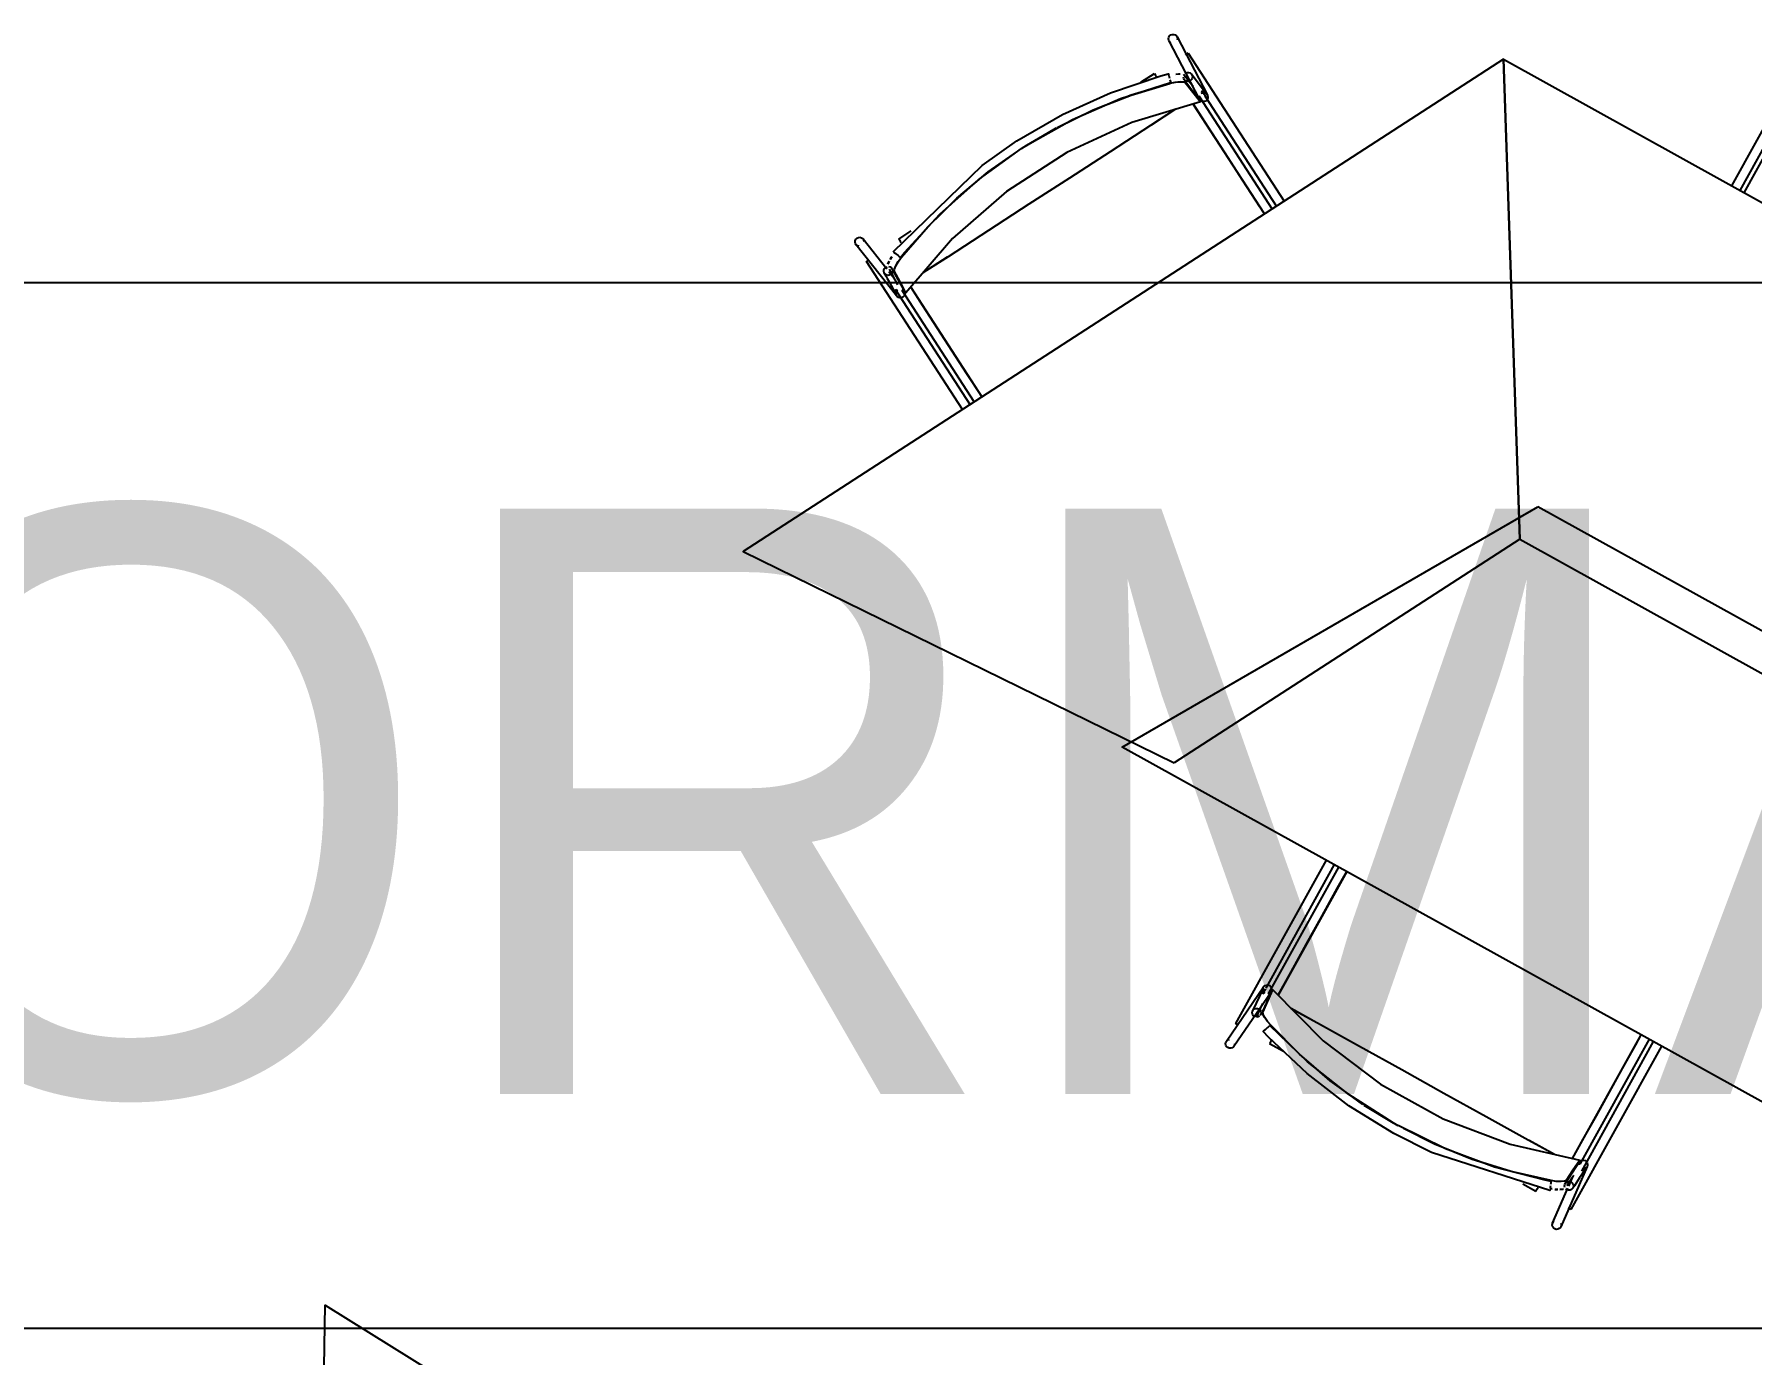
# Model space of a CAD drawing. Header units: metres. Extents: x 3.2 to 22.3, y 0.7 to 22.8.
# Drawn here: x 8.271 to 9.092, y 13.737 to 14.369 of the extents above; entities that cross this region are included whole.
import ezdxf

# ---------------------------------------------------------------- set-up
doc = ezdxf.new("R2010")
doc.units = ezdxf.units.M
for name, color, linetype in [('ARREDI', 9, 'Continuous'), ('PARETI_STRUTTURE', 7, 'Continuous'), ('PORTE_SCALE', 2, 'Continuous'), ('WAYFINDING_RIQUADRI', 7, 'Continuous'), ('WAYFINDING_TESTI', 7, 'Continuous')]:
    doc.layers.add(name, color=color, linetype=linetype)

msp = doc.modelspace()

# ---------------------------------------------------------------- linework, layer by layer
at = {"layer": 'ARREDI'}
for points in [[(8.81417, 14.36476), (8.81359, 14.36524), (8.81331, 14.36564), (8.81331, 14.36565), (8.81321, 14.36588), (8.81307, 14.36661), (8.8132, 14.36735)], [(8.81319, 14.36734), (8.81355, 14.368), (8.81414, 14.36848), (8.81483, 14.36875), (8.81558, 14.36876), (8.81629, 14.36852), (8.81687, 14.36805), (8.81715, 14.36765), (8.81715, 14.36764), (8.81725, 14.36741), (8.81739, 14.36668), (8.81726, 14.36594)], [(8.97319, 14.35683), (8.60965, 14.1214), (8.81581, 14.02036)], [(8.82119, 14.3589), (8.82175, 14.35926)], [(8.82243, 14.3597), (8.82218, 14.35953), (8.82175, 14.35925)], [(8.82247, 14.35973), (8.82246, 14.35972)], [(8.9732, 14.35682), (9.352, 14.14683), (9.15324, 14.03192)], [(8.80635, 14.35002), (8.80649, 14.3498), (8.80675, 14.34938), (8.80711, 14.34884), (8.80752, 14.34821)], [(8.81306, 14.3497), (8.813, 14.34992), (8.813, 14.34995), (8.813, 14.34991), (8.81307, 14.34963), (8.8132, 14.34915), (8.81335, 14.34849), (8.81353, 14.34777)], [(8.8137, 14.34706), (8.81385, 14.34645), (8.81397, 14.34599), (8.81402, 14.34577)], [(8.81657, 14.34977), (8.81788, 14.34992)], [(8.81657, 14.34976), (8.8178, 14.34991), (8.81868, 14.3499)], [(8.82436, 14.34775), (8.82399, 14.3471), (8.82343, 14.3466), (8.82273, 14.34632), (8.82198, 14.34631), (8.82129, 14.34653), (8.82129, 14.34654), (8.82072, 14.34699), (8.82063, 14.34711), (8.82034, 14.34763), (8.82022, 14.34835)], [(8.82484, 14.34377), (8.82395, 14.34491), (8.82031, 14.34958)], [(8.82128, 14.35024), (8.82198, 14.35052), (8.82271, 14.35055), (8.82341, 14.35031), (8.82346, 14.35028), (8.82398, 14.34985), (8.82407, 14.34973), (8.82435, 14.34921), (8.82449, 14.34849), (8.82435, 14.34775)], [(8.82112, 14.34579), (8.82475, 14.34113), (8.82836, 14.33645), (8.79557, 14.32667), (8.76445, 14.31231), (8.73568, 14.29367), (8.70984, 14.27116), (8.6875, 14.24522), (8.6847, 14.25043), (8.68193, 14.25567), (8.682, 14.25654), (8.68266, 14.2581), (8.68384, 14.26007), (8.68529, 14.26204)], [(8.75981, 14.32423), (8.77704, 14.33263), (8.79517, 14.33972), (8.81378, 14.34531)], [(8.75983, 14.32425), (8.77712, 14.33266), (8.79528, 14.33976), (8.81393, 14.34534)], [(8.81392, 14.34535), (8.81642, 14.34588), (8.81867, 14.34614), (8.82033, 14.34611), (8.82113, 14.34579)], [(8.81392, 14.34534), (8.81631, 14.34585), (8.81859, 14.34613), (8.82028, 14.3461), (8.82111, 14.3458)], [(8.82836, 14.33645), (8.82775, 14.33941)], [(8.82775, 14.33941), (8.82836, 14.33645)], [(8.82867, 14.34056), (8.82938, 14.34082), (8.83013, 14.34083), (8.83084, 14.3406), (8.83141, 14.34012), (8.83168, 14.33971), (8.8317, 14.33971), (8.83179, 14.33949), (8.83193, 14.33875), (8.83181, 14.33801)], [(8.81645, 14.3329), (8.80442, 14.3251), (8.7851, 14.3126), (8.76573, 14.30005), (8.74633, 14.28748), (8.72695, 14.27494), (8.70763, 14.26242), (8.69562, 14.25465)], [(8.81647, 14.3329), (8.80475, 14.3253)], [(8.85901, 14.28288), (8.85682, 14.28624), (8.84853, 14.29904), (8.84023, 14.31189), (8.83192, 14.32471), (8.82498, 14.33543)], [(8.8318, 14.33802), (8.83143, 14.33736), (8.83086, 14.33688), (8.83017, 14.33661), (8.82942, 14.3366), (8.82871, 14.33683), (8.82812, 14.33731)], [(8.75929, 14.32395), (8.74522, 14.31563)], [(8.74522, 14.31562), (8.75925, 14.32393)], [(8.68528, 14.26204), (8.69802, 14.27678), (8.7119, 14.29045), (8.72688, 14.30295), (8.74052, 14.31259)], [(8.68537, 14.26216), (8.69809, 14.27685), (8.71196, 14.29049), (8.7269, 14.30296), (8.74051, 14.31258)], [(8.66511, 14.26741), (8.66439, 14.26759), (8.66378, 14.26802), (8.66361, 14.26821), (8.66361, 14.26822), (8.66335, 14.26864), (8.66316, 14.26936), (8.66322, 14.27009), (8.66354, 14.27077), (8.66407, 14.27132), (8.66477, 14.27164), (8.6655, 14.27171)], [(8.6655, 14.2717), (8.66622, 14.27152), (8.66684, 14.27109), (8.667, 14.27091), (8.667, 14.2709), (8.66727, 14.27048), (8.66746, 14.26976)], [(8.68147, 14.26475), (8.68146, 14.26477)], [(8.68149, 14.26475), (8.68171, 14.26457), (8.68211, 14.26426), (8.68264, 14.26386), (8.68381, 14.26294)], [(8.68225, 14.26444), (8.68187, 14.26393)], [(8.68528, 14.26905), (8.68488, 14.26968), (8.68452, 14.27023), (8.68425, 14.27064), (8.68411, 14.27086)], [(8.66867, 14.26013), (8.66866, 14.26012), (8.66895, 14.26031), (8.66938, 14.26059)], [(8.66939, 14.26059), (8.66994, 14.26095)], [(8.67881, 14.2535), (8.67809, 14.25368), (8.67748, 14.2541), (8.67712, 14.25457), (8.67705, 14.25471), (8.67687, 14.25535), (8.67687, 14.25541), (8.67694, 14.25614), (8.67727, 14.25681), (8.6778, 14.25732), (8.67849, 14.25764)], [(8.67923, 14.25771), (8.67996, 14.25753), (8.68057, 14.25711), (8.68093, 14.25664), (8.681, 14.2565), (8.68118, 14.25581), (8.68118, 14.25579), (8.68111, 14.25507), (8.68078, 14.2544), (8.68025, 14.25389), (8.67955, 14.25357), (8.67882, 14.2535)], [(8.67884, 14.25879), (8.67949, 14.26031)], [(8.67953, 14.26036), (8.67887, 14.25881)], [(8.67956, 14.25651), (8.68355, 14.24901)], [(8.68071, 14.26234), (8.68, 14.26115)], [(8.68, 14.26116), (8.68065, 14.26225)], [(8.68188, 14.26393), (8.68216, 14.26432)], [(8.68192, 14.25564), (8.68197, 14.25651), (8.68261, 14.25803), (8.68377, 14.25998), (8.68528, 14.26205)], [(8.68486, 14.26212), (8.68468, 14.26226), (8.68432, 14.26255), (8.6838, 14.26294)], [(8.70731, 14.26221), (8.69561, 14.25464)], [(8.68465, 14.24272), (8.68393, 14.24292), (8.68332, 14.24334), (8.68315, 14.24352), (8.68315, 14.24353), (8.68289, 14.24395), (8.68269, 14.24467), (8.68276, 14.24542), (8.68308, 14.24609), (8.68361, 14.24663)], [(8.68681, 14.24579), (8.687, 14.24507), (8.68693, 14.24433), (8.68661, 14.24365), (8.68608, 14.24311), (8.6854, 14.24279), (8.68465, 14.24272)], [(8.68563, 14.24657), (8.68749, 14.24523)], [(8.6898, 14.2479), (8.69547, 14.23915), (8.70249, 14.2283), (8.70951, 14.21745), (8.71655, 14.20659), (8.72358, 14.19573)], [(9.16969, 13.81796), (8.79089, 14.02795), (8.98965, 14.14287)], [(8.98106, 14.12736), (9.15324, 14.03192), (9.352, 14.14684)], [(9.16183, 14.04742), (8.98965, 14.14287)], [(8.98106, 14.12737), (8.81581, 14.02036)], [(8.86549, 13.9093), (8.87169, 13.92048), (8.8791, 13.93384), (8.88652, 13.94721), (8.89391, 13.96056), (8.89827, 13.96842)], [(8.85817, 13.90102), (8.86057, 13.90642), (8.863, 13.91181), (8.88707, 13.88748), (8.91439, 13.86678), (8.94436, 13.85016), (8.97639, 13.83796), (9.00978, 13.83045), (9.0065, 13.82553), (9.0032, 13.82063), (9.00239, 13.82027), (9.0007, 13.82013), (8.99841, 13.82024), (8.99599, 13.82059)], [(8.85924, 13.91015), (8.85867, 13.91065), (8.85831, 13.91131), (8.85818, 13.91204), (8.85833, 13.91278), (8.85856, 13.91321), (8.85856, 13.91322), (8.85871, 13.91342), (8.85929, 13.91388), (8.86, 13.91411)], [(8.86, 13.91412), (8.86075, 13.9141), (8.86145, 13.91382), (8.86202, 13.91332), (8.86238, 13.91267), (8.8625, 13.91194)], [(8.86069, 13.90989), (8.863, 13.91182)], [(8.86301, 13.91181), (8.86069, 13.90988)], [(8.85521, 13.89854), (8.85761, 13.90395), (8.85821, 13.90527)], [(8.84525, 13.89566), (8.84524, 13.89567), (8.84528, 13.89564), (8.84554, 13.89549), (8.84599, 13.89524)], [(8.84657, 13.89493), (8.84599, 13.89525)], [(8.85417, 13.89908), (8.8536, 13.89956), (8.85322, 13.9002), (8.8531, 13.90093), (8.85311, 13.901), (8.85324, 13.90165), (8.85331, 13.90179), (8.85363, 13.90227), (8.85421, 13.90273), (8.85492, 13.90297)], [(8.85492, 13.90296), (8.85567, 13.90295), (8.85637, 13.90269), (8.85694, 13.9022), (8.8573, 13.90156), (8.85743, 13.90084), (8.85743, 13.90082), (8.85729, 13.90012), (8.85724, 13.89998), (8.85692, 13.89949)], [(8.85661, 13.89925), (8.85634, 13.89903), (8.85563, 13.89879)], [(8.86195, 13.89489), (8.86029, 13.89685), (8.85901, 13.89871), (8.85826, 13.90018), (8.85815, 13.90104)], [(8.86196, 13.89488), (8.86038, 13.89676), (8.85907, 13.89865), (8.85829, 13.90015), (8.85817, 13.90102)], [(8.90602, 13.85709), (8.89045, 13.86838), (8.87566, 13.88106), (8.86195, 13.89488)], [(8.87173, 13.90299), (8.88395, 13.89623)], [(8.87174, 13.90298), (8.88429, 13.89603), (8.9044, 13.88488), (8.92459, 13.87369), (8.94481, 13.86248), (8.96501, 13.85128), (8.98513, 13.84013), (8.99766, 13.83319)], [(8.84288, 13.88389), (8.84213, 13.88391), (8.84144, 13.88418), (8.84087, 13.88468), (8.84049, 13.88534), (8.84038, 13.88607), (8.84052, 13.88681), (8.84076, 13.88724), (8.84076, 13.88725), (8.84091, 13.88745), (8.84149, 13.88791), (8.8422, 13.88814)], [(8.85851, 13.89208), (8.85835, 13.89192), (8.85832, 13.89191), (8.85836, 13.89194), (8.85857, 13.89212), (8.85944, 13.8929), (8.86, 13.8934), (8.86054, 13.8939)], [(8.86054, 13.89389), (8.86101, 13.89432), (8.86136, 13.89463), (8.86153, 13.89478)], [(8.86243, 13.88789), (8.86207, 13.88723), (8.86175, 13.88667), (8.86152, 13.88623), (8.86139, 13.88601)], [(8.90605, 13.85707), (8.89052, 13.86833), (8.87574, 13.88099), (8.86205, 13.89478)], [(9.00634, 13.83123), (9.0114, 13.84035), (9.01766, 13.85164), (9.02393, 13.86295), (9.03021, 13.87427), (9.03647, 13.88557), (9.03911, 13.89035)], [(8.8447, 13.88597), (8.84456, 13.88523), (8.84433, 13.8848), (8.84433, 13.88479), (8.84417, 13.88459), (8.84359, 13.88413), (8.84288, 13.8839)], [(8.90653, 13.85675), (8.9205, 13.84825)], [(8.9205, 13.84826), (8.90657, 13.85673)], [(8.99599, 13.82058), (8.977, 13.82489), (8.95841, 13.83072), (8.94034, 13.83804), (8.92541, 13.84554)], [(8.99584, 13.82062), (8.97689, 13.82492), (8.95833, 13.83074), (8.9403, 13.83805), (8.92541, 13.84553)], [(8.98547, 13.83996), (8.99767, 13.83318)], [(9.00948, 13.82819), (9.00979, 13.83045)], [(9.00961, 13.82958), (9.01015, 13.83009), (9.01085, 13.83037), (9.0116, 13.83041), (9.01232, 13.8302), (9.01292, 13.82974), (9.01333, 13.82912)], [(9.01333, 13.82912), (9.01351, 13.8284), (9.01341, 13.82765), (9.01333, 13.82743), (9.01333, 13.82741), (9.01308, 13.827), (9.01254, 13.82648), (9.01184, 13.82619), (9.01109, 13.82615)], [(9.00689, 13.82308), (9.00597, 13.8217), (9.00355, 13.81813)], [(8.98876, 13.81541), (8.98888, 13.81564), (8.98912, 13.81606), (8.98944, 13.81664), (8.9898, 13.81728)], [(8.99544, 13.81625), (8.9954, 13.81597), (8.99538, 13.81593), (8.99538, 13.81594)], [(8.99577, 13.81814), (8.99564, 13.8174), (8.99553, 13.81675)], [(8.99553, 13.81675), (8.9966, 13.8166)], [(8.9966, 13.81659), (8.99553, 13.81674)], [(8.9959, 13.81887), (8.996, 13.81949), (8.99608, 13.81995), (8.99612, 13.82017)], [(9.00322, 13.82063), (9.00244, 13.82027), (9.00079, 13.82011), (8.99852, 13.82022), (8.996, 13.82058)], [(8.99788, 13.81641), (8.99903, 13.81636)], [(8.99926, 13.81634), (8.99799, 13.8164)], [(9.00018, 13.8163), (9.00186, 13.81644)], [(9.00188, 13.81643), (9.00024, 13.81629)], [(9.00266, 13.81729), (9.00248, 13.81801), (9.00256, 13.81875), (9.0028, 13.81927), (9.00289, 13.81941), (9.00342, 13.8199), (9.0041, 13.82018), (9.00484, 13.8202), (9.00556, 13.81998), (9.00616, 13.81952), (9.00657, 13.8189)], [(9.00657, 13.8189), (9.00675, 13.81817), (9.00667, 13.81744), (9.00643, 13.81691), (9.00633, 13.81677), (9.00585, 13.81631), (9.00581, 13.81629), (9.00512, 13.81601), (9.00439, 13.81598), (9.00367, 13.8162), (9.00307, 13.81666)], [(9.00475, 13.80724), (9.00417, 13.80756)], [(9.00546, 13.80685), (9.0052, 13.80699), (9.00475, 13.80724)], [(9.0055, 13.80683), (9.00551, 13.80682)], [(8.99677, 13.79859), (8.99661, 13.79931), (8.99669, 13.80006), (8.99677, 13.80028), (8.99677, 13.80029), (8.99702, 13.80071), (8.99756, 13.80122)], [(9.00074, 13.80026), (9.00092, 13.79954), (9.00082, 13.79879), (9.00074, 13.79857), (9.00074, 13.79855), (9.00049, 13.79814), (8.99995, 13.79762), (8.99925, 13.79733), (8.9985, 13.79729), (8.99778, 13.79751), (8.99719, 13.79797), (8.99677, 13.79858)], [(8.40281, 13.32789), (8.40984, 13.76095), (8.60477, 13.63964)]]:
    msp.add_lwpolyline(points, dxfattribs=at)
msp.add_lwpolyline([(8.98106, 14.12737), (8.9732, 14.35683)], close=True, dxfattribs=at)
at = {"layer": 'PARETI_STRUTTURE'}
for points in [[(8.82785, 14.33772), (8.81331, 14.36565)], [(8.81715, 14.36764), (8.83169, 14.33971)], [(8.82247, 14.35972), (8.86833, 14.28891)], [(9.08247, 14.29626), (9.11719, 14.3589)], [(8.74049, 14.31776), (8.76236, 14.33043), (8.78541, 14.34086), (8.80935, 14.34895), (8.81299, 14.34995)], [(8.79991, 14.34589), (8.80633, 14.35005)], [(8.82762, 14.33771), (8.82753, 14.33782), (8.82746, 14.33792), (8.82738, 14.33803), (8.8273, 14.33813), (8.82723, 14.33824), (8.82714, 14.33834), (8.82707, 14.33845), (8.82699, 14.33856), (8.82691, 14.33866), (8.82684, 14.33877), (8.82676, 14.33887), (8.82667, 14.33898), (8.8266, 14.33909), (8.82652, 14.33919), (8.82644, 14.3393), (8.82637, 14.33939), (8.82628, 14.33951), (8.82621, 14.3396), (8.82605, 14.33982), (8.82598, 14.33992), (8.82589, 14.34003), (8.82581, 14.34013), (8.82574, 14.34024), (8.82566, 14.34034), (8.82557, 14.34045), (8.82551, 14.34056), (8.82542, 14.34066), (8.82535, 14.34077), (8.82527, 14.34087), (8.82519, 14.34098), (8.82512, 14.34109), (8.82503, 14.34119), (8.82495, 14.3413), (8.82488, 14.34139), (8.8248, 14.34151), (8.82473, 14.3416), (8.82456, 14.34182), (8.82449, 14.34192), (8.82441, 14.34203), (8.82432, 14.34213), (8.82426, 14.34224), (8.82417, 14.34234), (8.82409, 14.34245), (8.82402, 14.34256), (8.82394, 14.34266), (8.82385, 14.34277), (8.82378, 14.34287), (8.8237, 14.34298), (8.82363, 14.34309), (8.82355, 14.34319), (8.82346, 14.3433), (8.82339, 14.34339), (8.82331, 14.34351), (8.82323, 14.3436), (8.82316, 14.34371), (8.82307, 14.34382), (8.82301, 14.34392), (8.82292, 14.34403), (8.82284, 14.34413), (8.82277, 14.34424), (8.82269, 14.34434), (8.8226, 14.34445), (8.82253, 14.34456), (8.82245, 14.34466), (8.82237, 14.34477), (8.8223, 14.34487), (8.82221, 14.34498), (8.82214, 14.34509), (8.82206, 14.34519), (8.82198, 14.3453), (8.82191, 14.34539), (8.82182, 14.34551), (8.82174, 14.3456), (8.82167, 14.34571), (8.82159, 14.34582), (8.82151, 14.34592), (8.82144, 14.34603), (8.82135, 14.34613), (8.82128, 14.34624), (8.8212, 14.34634), (8.82112, 14.34645), (8.82105, 14.34656), (8.82096, 14.34666), (8.82088, 14.34677), (8.82081, 14.34687), (8.82064, 14.34709), (8.82063, 14.34712)], [(8.82294, 14.34649), (8.8235, 14.34563)], [(8.83109, 14.34028), (8.82408, 14.34973)], [(8.74285, 14.31413), (8.74528, 14.31569), (8.76714, 14.32799), (8.79011, 14.33803), (8.81403, 14.34574)], [(8.82786, 14.3389), (8.86262, 14.28522)], [(8.83053, 14.33931), (8.82893, 14.34179)], [(8.86469, 14.28656), (8.83065, 14.33913)], [(9.11197, 14.34055), (9.08625, 14.29415)], [(8.85898, 14.28286), (8.82494, 14.33543)], [(9.08841, 14.29295), (9.11296, 14.33723)], [(8.68146, 14.26477), (8.72397, 14.3061), (8.74048, 14.31777)], [(8.68487, 14.26211), (8.68676, 14.2644), (8.70375, 14.28282), (8.72251, 14.29946), (8.74285, 14.31412)], [(8.6841, 14.27089), (8.69008, 14.27477)], [(8.68315, 14.24352), (8.66361, 14.26821)], [(8.66701, 14.2709), (8.67832, 14.25661)], [(8.71452, 14.18932), (8.66866, 14.26012)], [(8.68665, 14.24642), (8.68092, 14.25664)], [(8.67928, 14.25539), (8.68187, 14.25212)], [(8.68156, 14.25271), (8.68054, 14.25428)], [(8.68982, 14.24793), (8.72386, 14.19536)], [(8.68239, 14.24688), (8.71815, 14.19166)], [(8.72022, 14.19301), (8.68579, 14.24619)], [(8.68588, 14.24705), (8.68655, 14.24621)], [(8.84523, 13.89567), (8.88855, 13.97381)], [(8.89234, 13.97171), (8.85956, 13.91257)], [(8.86107, 13.91022), (8.8945, 13.97051)], [(8.89829, 13.96841), (8.86551, 13.90928)], [(8.84075, 13.88724), (8.85856, 13.91321)], [(8.85833, 13.91242), (8.85331, 13.90178)], [(8.85946, 13.91238), (8.85803, 13.90981)], [(8.86214, 13.91077), (8.84433, 13.8848)], [(8.85712, 13.90307), (8.85761, 13.90395)], [(8.86224, 13.91056), (8.86218, 13.91044), (8.86213, 13.91033), (8.86207, 13.9102), (8.86202, 13.91009), (8.86196, 13.90997), (8.86191, 13.90985), (8.86185, 13.90973), (8.8618, 13.90962), (8.86174, 13.90949), (8.86168, 13.90938), (8.86163, 13.90926), (8.86157, 13.90915), (8.86152, 13.90902), (8.86145, 13.9089), (8.86139, 13.90878), (8.86134, 13.90866), (8.86128, 13.90855), (8.86123, 13.90842), (8.86117, 13.90831), (8.86112, 13.90819), (8.86106, 13.90808), (8.861, 13.90795), (8.86095, 13.90784), (8.86084, 13.90759), (8.86078, 13.90748), (8.86073, 13.90735), (8.86067, 13.90724), (8.86062, 13.90712), (8.86056, 13.90701), (8.8605, 13.90688), (8.86045, 13.90677), (8.86039, 13.90665), (8.86034, 13.90653), (8.86028, 13.90641), (8.86023, 13.9063), (8.86017, 13.90617), (8.86012, 13.90606), (8.86, 13.90581), (8.85995, 13.9057), (8.85989, 13.90558), (8.85982, 13.90547), (8.85977, 13.90534), (8.85971, 13.90523), (8.85966, 13.9051), (8.8596, 13.90499), (8.85955, 13.90487), (8.85949, 13.90476), (8.85938, 13.90451), (8.85932, 13.9044), (8.85927, 13.90427), (8.85921, 13.90416), (8.85916, 13.90403), (8.8591, 13.90392), (8.85905, 13.9038), (8.85899, 13.90369), (8.85893, 13.90356), (8.85888, 13.90345), (8.85882, 13.90333), (8.85877, 13.90322), (8.85866, 13.90297), (8.8586, 13.90285), (8.85855, 13.90273), (8.85849, 13.90262), (8.85843, 13.90249), (8.85838, 13.90238), (8.85831, 13.90226), (8.85825, 13.90215), (8.8582, 13.90202), (8.85814, 13.90191), (8.85809, 13.90178), (8.85803, 13.90167), (8.85792, 13.90142), (8.85787, 13.90131), (8.85781, 13.90119), (8.85775, 13.90108), (8.8577, 13.90095), (8.85764, 13.90084), (8.85759, 13.90072), (8.85753, 13.9006), (8.85748, 13.90048), (8.85742, 13.90037), (8.85737, 13.90024), (8.85731, 13.90013), (8.85725, 13.90001), (8.85724, 13.89998)], [(8.92085, 13.84308), (8.89937, 13.85642), (8.87932, 13.87184), (8.86092, 13.88916), (8.85832, 13.89191)], [(8.92294, 13.84686), (8.92043, 13.84828), (8.89927, 13.86178), (8.87959, 13.87732), (8.86155, 13.8948)], [(9.00631, 13.83124), (9.03909, 13.89036)], [(9.04288, 13.88826), (9.00974, 13.82849)], [(9.01072, 13.82516), (9.04504, 13.88706)], [(8.86806, 13.88227), (8.86138, 13.88598)], [(9.04883, 13.88496), (9.00551, 13.80682)], [(8.99613, 13.8202), (8.99321, 13.82078), (8.96896, 13.8271), (8.94546, 13.83582), (8.92295, 13.84687)], [(8.99539, 13.81593), (8.93891, 13.83398), (8.92084, 13.84308)], [(9.00914, 13.82914), (9.0028, 13.81928)], [(9.00893, 13.82816), (9.00936, 13.82915)], [(9.01332, 13.82742), (9.00074, 13.79856)], [(9.00446, 13.81791), (9.00639, 13.82234)], [(9.00557, 13.82096), (9.00507, 13.82006)], [(8.98874, 13.81537), (8.9825, 13.81883)], [(8.99677, 13.80029), (9.00406, 13.817)]]:
    msp.add_lwpolyline(points, dxfattribs=at)
at = {"layer": 'PORTE_SCALE'}
for centre, radius, start, end in [((18.05983, 19.49148), 10.74525, 209.167876, 209.230572), ((16.1188, 9.25521), 8.44956, 147.24518, 147.324991)]:
    msp.add_arc(centre, radius, start, end, dxfattribs=at)
at = {"layer": 'WAYFINDING_RIQUADRI'}
msp.add_lwpolyline([(6.8, 13.75), (10, 13.75), (10, 14.25), (6.8, 14.25)], close=True, dxfattribs=at)

# ---------------------------------------------------------------- texts
at = {"layer": 'WAYFINDING_TESTI', "insert": (8.4, 14), "char_height": 0.28, "attachment_point": 5}
msp.add_mtext('LAB. INFORMATICA', dxfattribs=at)

doc.saveas('drawing.dxf')
